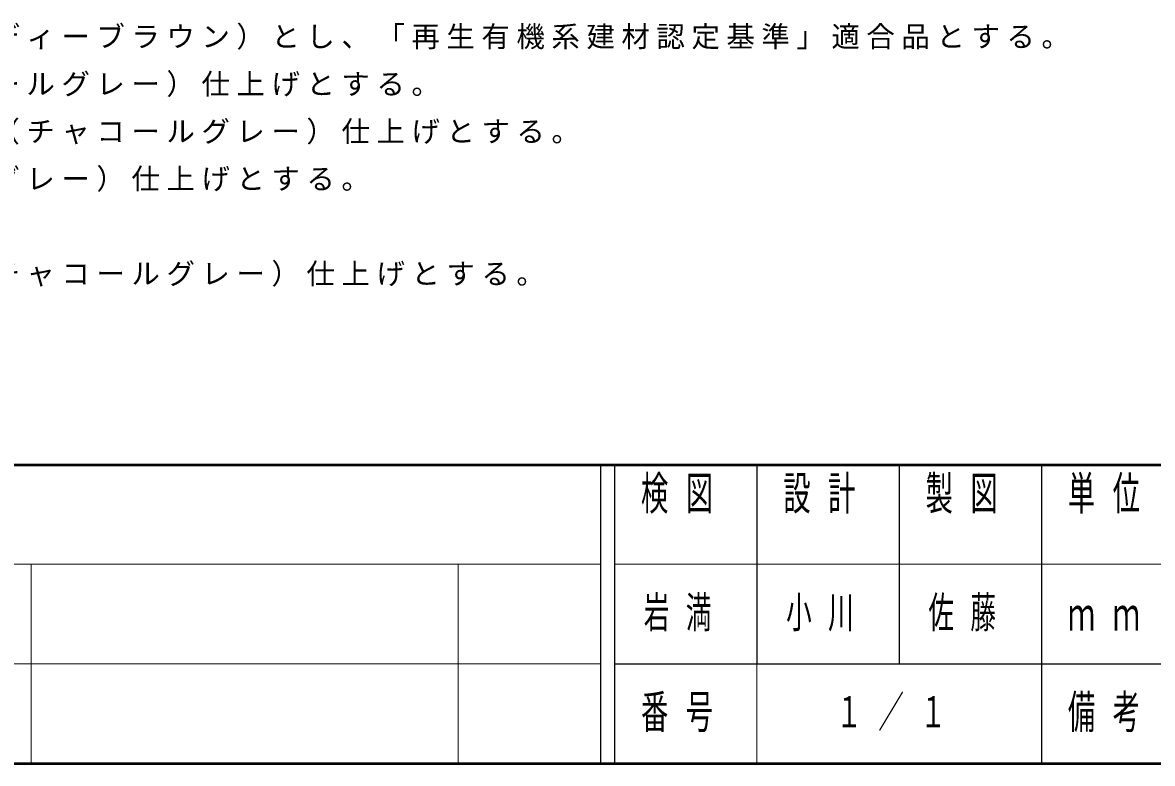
# Model space of a CAD drawing. Units: millimetres on the paper, scale 1:50. Extents: x -365 to 2, y 0 to 257.
# Drawn here: x -279.1 to -199.7, y 0 to 52.1 of the extents above; entities that cross this region are included whole.
import ezdxf

# ---------------------------------------------------------------- set-up
doc = ezdxf.new("R2010")
doc.units = ezdxf.units.MM
doc.layers.add('LY_1', color=7, linetype='Continuous', lineweight=25)
doc.layers.add('LY_2', color=7, linetype='Continuous', lineweight=13)
doc.styles.add('ＭＳ ゴシック', font='')
doc.styles.get('ＭＳ ゴシック').set_extended_font_data('MS Gothic')

msp = doc.modelspace()

# ---------------------------------------------------------------- linework, layer by layer
at = {"layer": 'LY_2', "lineweight": 50}
for p, q in [((-365, 21), (0, 21)), ((-365, 0), (0, 0))]:
    msp.add_line(p, q, dxfattribs=at)
at = {"layer": 'LY_2', "lineweight": 25}
for p, q in [((-238.5, 21), (-238.5, 0)), ((-237.5, 21), (-237.5, 0)), ((-227.5, 21), (-227.5, 7)), ((-217.5, 21), (-217.5, 7)), ((-207.5, 21), (-207.5, 0)), ((-237.5, 7), (0, 7))]:
    msp.add_line(p, q, dxfattribs=at)
at = {"layer": 'LY_2'}
for p, q in [((-365, 14), (-238.5, 14)), ((-278.5, 14), (-278.5, 0)), ((-248.5, 14), (-248.5, 0)), ((-237.5, 14), (-182.5, 14)), ((-365, 7), (-238.5, 7)), ((-227.5, 7), (-227.5, 0))]:
    msp.add_line(p, q, dxfattribs=at)

# ---------------------------------------------------------------- texts
at = {"layer": 'LY_1', "style": 'ＭＳ ゴシック'}
for s, insert, char_height, attachment_point in [('\\T1.23;合成木材は、木粉入り再生プラスチック（ポリプロピレン系\u3000色：サンディーブラウン）とし、「再生有機系建材認定基準」適合品とする。', (-360, 50.17), 1.466, 7), ('\\T1.23;鋼材は、電気亜鉛メッキ処理の上、ポリエステル樹脂粉体塗装（チャコールグレー）仕上げとする。', (-360, 46.837), 1.466, 7), ('\\T1.23;鋳鉄は、ＦＣＤ４５０とし、亜鉛溶射処理の上、ウレタン樹脂塗料塗装（チャコールグレー）仕上げとする。', (-360, 43.503), 1.466, 7), ('\\T1.23;アルミ合金鋳物は、ＡＣ３Ａとし、ウレタン樹脂塗料塗装（チャコールグレー）仕上げとする。', (-360, 40.17), 1.466, 7), ('\\T1.23;棟包はステンレス（ＳＵＳ３０４）とし、ポリエステル樹脂粉体塗装（チャコールグレー）仕上げとする。', (-360, 33.503), 1.466, 7), ('\\T1.64;\\W0.6;岩満', (-232.5, 10.5), 2.199, 5), ('\\T1.64;\\W0.6;小川', (-222.5, 10.5), 2.199, 5), ('\\T1.64;\\W0.6;佐藤', (-212.5, 10.5), 2.199, 5), ('\\T1.64;\\W0.6;１／１', (-217.5, 3.5), 2.199, 5)]:
    msp.add_mtext(s, dxfattribs=dict(at, insert=insert, char_height=char_height, attachment_point=attachment_point))
at = {"layer": 'LY_2', "color": 4, "char_height": 2.346, "style": 'ＭＳ ゴシック'}
for s, insert, attachment_point in [('\\T1.64;\\W0.6;検図', (-232.5, 20.167), 2), ('\\T1.64;\\W0.6;設計', (-222.5, 20.167), 2), ('\\T1.64;\\W0.6;製図', (-212.5, 20.167), 2), ('\\T1.64;\\W0.6;単位', (-202.5, 20.167), 2), ('\\T1.64;\\W0.6;ｍｍ', (-202.5, 10.5), 5), ('\\T1.64;\\W0.6;番号', (-232.5, 3.5), 5), ('\\T1.64;\\W0.6;備考', (-202.5, 3.5), 5)]:
    msp.add_mtext(s, dxfattribs=dict(at, insert=insert, attachment_point=attachment_point))

doc.saveas('drawing.dxf')
